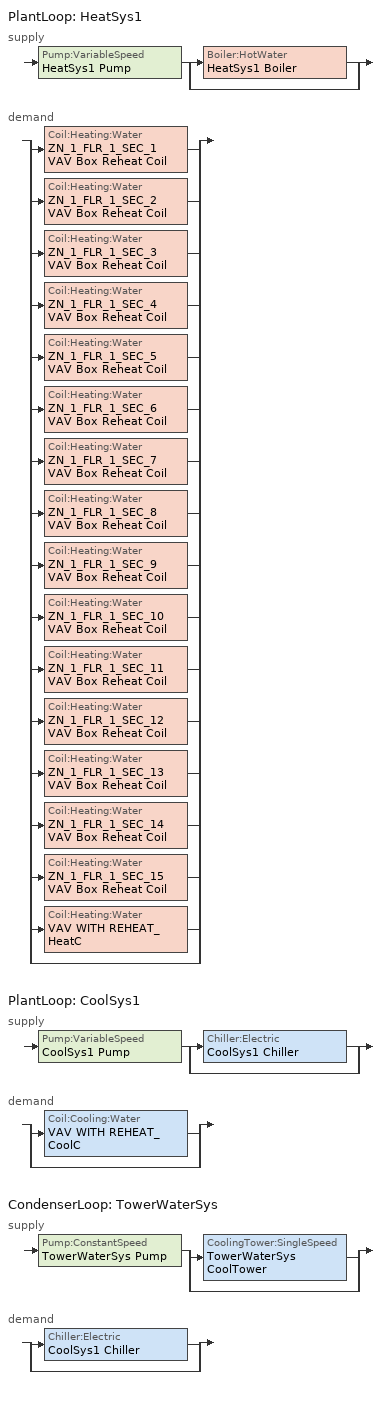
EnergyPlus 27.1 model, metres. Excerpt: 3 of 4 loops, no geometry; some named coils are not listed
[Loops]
PlantLoop 'HeatSys1'
 supply: Pump:VariableSpeed 'HeatSys1 Pump' > split
  | Boiler:HotWater 'HeatSys1 Boiler'
  | bypass
 demand: split
  | Coil:Heating:Water 'ZN_1_FLR_1_SEC_1 VAV Box Reheat Coil'
  | Coil:Heating:Water 'ZN_1_FLR_1_SEC_2 VAV Box Reheat Coil'
  | Coil:Heating:Water 'ZN_1_FLR_1_SEC_3 VAV Box Reheat Coil'
  | Coil:Heating:Water 'ZN_1_FLR_1_SEC_4 VAV Box Reheat Coil'
  | Coil:Heating:Water 'ZN_1_FLR_1_SEC_5 VAV Box Reheat Coil'
  | Coil:Heating:Water 'ZN_1_FLR_1_SEC_6 VAV Box Reheat Coil'
  | Coil:Heating:Water 'ZN_1_FLR_1_SEC_7 VAV Box Reheat Coil'
  | Coil:Heating:Water 'ZN_1_FLR_1_SEC_8 VAV Box Reheat Coil'
  | Coil:Heating:Water 'ZN_1_FLR_1_SEC_9 VAV Box Reheat Coil'
  | Coil:Heating:Water 'ZN_1_FLR_1_SEC_10 VAV Box Reheat Coil'
  | Coil:Heating:Water 'ZN_1_FLR_1_SEC_11 VAV Box Reheat Coil'
  | Coil:Heating:Water 'ZN_1_FLR_1_SEC_12 VAV Box Reheat Coil'
  | Coil:Heating:Water 'ZN_1_FLR_1_SEC_13 VAV Box Reheat Coil'
  | Coil:Heating:Water 'ZN_1_FLR_1_SEC_14 VAV Box Reheat Coil'
  | Coil:Heating:Water 'ZN_1_FLR_1_SEC_15 VAV Box Reheat Coil'
  | Coil:Heating:Water 'VAV WITH REHEAT_HeatC'
  | bypass
PlantLoop 'CoolSys1'
 supply: Pump:VariableSpeed 'CoolSys1 Pump' > split
  | Chiller:Electric 'CoolSys1 Chiller'
  | bypass
 demand: split
  | Coil:Cooling:Water 'VAV WITH REHEAT_CoolC'
  | bypass
CondenserLoop 'TowerWaterSys'
 supply: Pump:ConstantSpeed 'TowerWaterSys Pump' > split
  | CoolingTower:SingleSpeed 'TowerWaterSys CoolTower'
  | bypass
 demand: split
  | Chiller:Electric 'CoolSys1 Chiller'
  | bypass
[Coil:Heating:Water] Availability Schedule=ALWAYS_ON; U-Factor Times Area Value {W/K}=Autosize; Maximum Water Flow Rate {m3/s}=Autosize; Performance Input Method=UFactorTimesAreaAndDesignWaterFlowRate; Rated Capacity {W}=Autosize; Rated Inlet Water Temperature {C}=82.2; Rated Inlet Air Temperature {C}=16.6; Rated Outlet Water Temperature {C}=71.1; Rated Outlet Air Temperature {C}=32.2
ZN_1_FLR_1_SEC_1 VAV Box Reheat Coil; ZN_1_FLR_1_SEC_2 VAV Box Reheat Coil; ZN_1_FLR_1_SEC_3 VAV Box Reheat Coil; ZN_1_FLR_1_SEC_4 VAV Box Reheat Coil; ZN_1_FLR_1_SEC_5 VAV Box Reheat Coil; ZN_1_FLR_1_SEC_6 VAV Box Reheat Coil; ZN_1_FLR_1_SEC_7 VAV Box Reheat Coil; ZN_1_FLR_1_SEC_8 VAV Box Reheat Coil; ZN_1_FLR_1_SEC_9 VAV Box Reheat Coil; ZN_1_FLR_1_SEC_10 VAV Box Reheat Coil; ZN_1_FLR_1_SEC_11 VAV Box Reheat Coil; ZN_1_FLR_1_SEC_12 VAV Box Reheat Coil; ZN_1_FLR_1_SEC_13 VAV Box Reheat Coil; ZN_1_FLR_1_SEC_14 VAV Box Reheat Coil; ZN_1_FLR_1_SEC_15 VAV Box Reheat Coil
[PlantLoop] Fluid Type=Water; Maximum Loop Flow Rate {m3/s}=Autosize; Minimum Loop Flow Rate {m3/s}=0; Plant Loop Volume {m3}=Autocalculate; Load Distribution Scheme=Optimal
Name | Plant Equipment Operation Scheme | Maximum Loop Temperature {C} | Minimum Loop Temperature {C}
HeatSys1 | HeatSys1 Loop Operation Scheme List | 100 | 10
CoolSys1 | CoolSys1 Loop Operation Scheme List | 98 | 1
[Sizing:Plant]
Name | Loop Type | Design Loop Exit Temperature {C} | Loop Design Temperature Difference {deltaC}
HeatSys1 | Heating | 82 | 11
CoolSys1 | Cooling | 7.22 | 6.67
TowerWaterSys | Condenser | 29.4 | 5.6
[SetpointManager:Scheduled] Control Variable=Temperature
Name | Schedule | Setpoint Node or NodeList
HeatSys1 Loop Setpoint Manager | HW-Loop-Temp-Schedule | HeatSys1 Supply Outlet Node
HeatSys1 Boiler Setpoint Manager | HW-Loop-Temp-Schedule | HeatSys1 Supply Equipment Outlet Node
CoolSys1 Loop Setpoint Manager | CW-Loop-Temp-Schedule | CoolSys1 Supply Outlet Node
[PlantEquipmentOperationSchemes] Control Scheme 1 Schedule=PlantOnSched
Name | Control Scheme 1
HeatSys1 Loop Operation Scheme List | HeatSys1 Operation Scheme
CoolSys1 Loop Operation Scheme List | CoolSys1 Operation Scheme
[PlantEquipmentOperation:HeatingLoad]
HeatSys1 Operation Scheme: Load Range 1 Lower Limit {W}=0; Load Range 1 Upper Limit {W}=1e+15; Range 1 Equipment List=HeatSys1 Equipment List
[PlantEquipmentList]
HeatSys1 Equipment List: HeatSys1 Boiler
CoolSys1 Equipment List: CoolSys1 Chiller
[Pump:VariableSpeed] Design Maximum Flow Rate {m3/s}=Autosize; Design Pump Head {Pa}=15000; Design Power Consumption {W}=Autosize; Motor Efficiency=0.9; Fraction of Motor Inefficiencies to Fluid Stream=0; Coefficient 1 of the Part Load Performance Curve=0; Coefficient 2 of the Part Load Performance Curve=1; Coefficient 3 of the Part Load Performance Curve=0; Coefficient 4 of the Part Load Performance Curve=0; Design Minimum Flow Rate {m3/s}=0; Pump Control Type=Intermittent
HeatSys1 Pump; CoolSys1 Pump
[Boiler:HotWater]
HeatSys1 Boiler: Fuel Type=NaturalGas; Nominal Capacity {W}=Autosize; Nominal Thermal Efficiency=0.8; Efficiency Curve Temperature Evaluation Variable=LeavingBoiler; Normalized Boiler Efficiency Curve=HeatSys1 Boiler Efficiency Curve; Design Water Flow Rate {m3/s}=Autosize; Minimum Part Load Ratio=0; Maximum Part Load Ratio=1.2; Optimum Part Load Ratio=1; Water Outlet Upper Temperature Limit {C}=95; Boiler Flow Mode=LeavingSetpointModulated
[PlantEquipmentOperation:CoolingLoad] Load Range 1 Lower Limit {W}=0
Name | Load Range 1 Upper Limit {W} | Range 1 Equipment List
CoolSys1 Operation Scheme | 1e+14 | CoolSys1 Equipment List
TowerWaterSys Operation Scheme | 1e+12 | TowerWaterSys Equipment List
[Chiller:Electric]
CoolSys1 Chiller: Condenser Type=WaterCooled; Nominal Capacity {W}=Autosize; Nominal COP {W/W}=3; Minimum Part Load Ratio=0; Maximum Part Load Ratio=1; Optimum Part Load Ratio=0.65; Design Condenser Inlet Temperature {C}=35; Temperature Rise Coefficient=2.778; Design Chilled Water Outlet Temperature {C}=6.67; Design Chilled Water Flow Rate {m3/s}=Autosize; Design Condenser Fluid Flow Rate {m3/s}=Autosize; Coefficient 1 of Capacity Ratio Curve=0.9949; Coefficient 2 of Capacity Ratio Curve=-0.045954; Coefficient 3 of Capacity Ratio Curve=-0.0013543; Coefficient 1 of Power Ratio Curve=2.333; Coefficient 2 of Power Ratio Curve=-1.975; Coefficient 3 of Power Ratio Curve=0.6121; Coefficient 1 of Full Load Ratio Curve=0.03303; Coefficient 2 of Full Load Ratio Curve=0.6852; Coefficient 3 of Full Load Ratio Curve=0.2818; Chilled Water Outlet Temperature Lower Limit {C}=5; Chiller Flow Mode=ConstantFlow
[CondenserLoop]
TowerWaterSys: Fluid Type=Water; Condenser Equipment Operation Scheme=TowerWaterSys Loop Operation Scheme List; Maximum Loop Temperature {C}=80; Minimum Loop Temperature {C}=5; Maximum Loop Flow Rate {m3/s}=Autosize; Minimum Loop Flow Rate {m3/s}=0; Condenser Loop Volume {m3}=Autocalculate; Load Distribution Scheme=SequentialLoad
[SetpointManager:FollowOutdoorAirTemperature]
TowerWaterSys: Control Variable=Temperature; Reference Temperature Type=OutdoorAirWetBulb; Offset Temperature Difference {deltaC}=0; Maximum Setpoint Temperature {C}=80; Minimum Setpoint Temperature {C}=5; Setpoint Node or NodeList=TowerWaterSys Supply Outlet Node
[CondenserEquipmentOperationSchemes]
TowerWaterSys Loop Operation Scheme List: Control Scheme 1=TowerWaterSys Operation Scheme; Control Scheme 1 Schedule=PlantOnSched
[CondenserEquipmentList]
TowerWaterSys Equipment List: TowerWaterSys CoolTower
[Pump:ConstantSpeed]
TowerWaterSys Pump: Design Flow Rate {m3/s}=Autosize; Design Pump Head {Pa}=179352; Design Power Consumption {W}=Autosize; Motor Efficiency=0.87; Fraction of Motor Inefficiencies to Fluid Stream=0; Pump Control Type=Intermittent
[CoolingTower:SingleSpeed]
TowerWaterSys CoolTower: Design Water Flow Rate {m3/s}=Autosize; Design Air Flow Rate {m3/s}=Autosize; Design Fan Power {W}=Autosize; Design U-Factor Times Area Value {W/K}=Autosize; Free Convection Regime Air Flow Rate {m3/s}=Autocalculate; Free Convection Regime U-Factor Times Area Value {W/K}=Autocalculate
[Schedule:Compact]
ALWAYS_ON; PlantOnSched: Through: 12/31, For: AllDays, Until: 24:00, 1
CW-Loop-Temp-Schedule: Through: 12/31, For: AllDays, Until: 24:00, 6.7
HW-Loop-Temp-Schedule: Through: 12/31, For: AllDays, Until: 24:00, 60
[Curve:Quadratic]
HeatSys1 Boiler Efficiency Curve: Coefficient1 Constant=1; Coefficient2 x=0; Coefficient3 x**2=0; Minimum Value of x=0; Maximum Value of x=1
